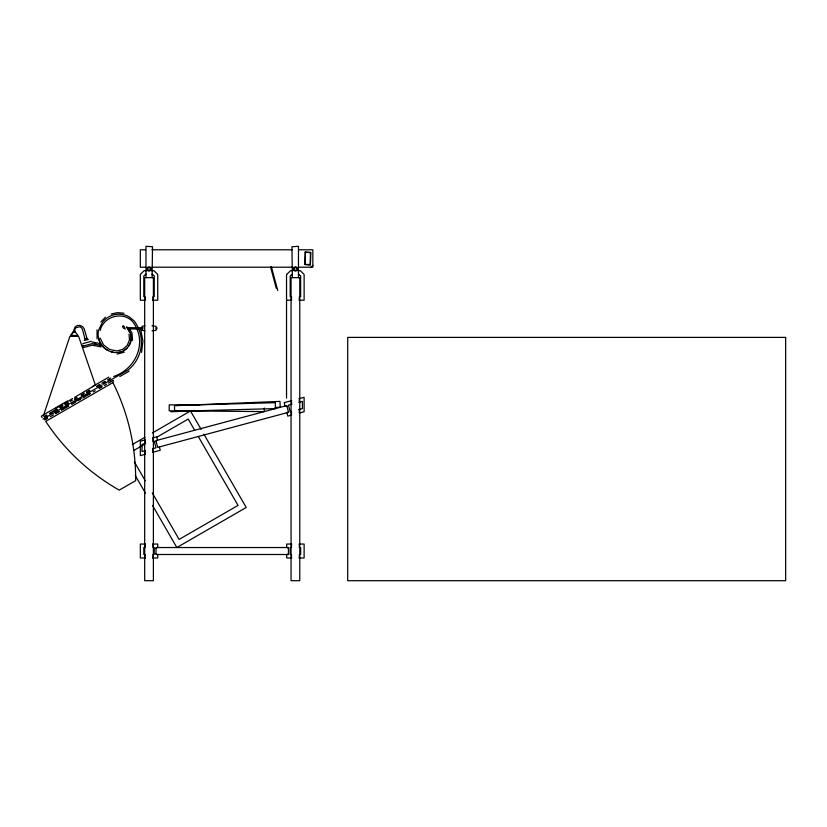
<?xml version="1.0" encoding="UTF-8"?>
<svg xmlns="http://www.w3.org/2000/svg" width="827" height="827" viewBox="0 0 827 827"><rect width="100%" height="100%" fill="white"/><g stroke="black" fill="none" stroke-linecap="round" stroke-linejoin="round"><path stroke-width="1.24" d="M264.34 408.062L264.309 411.598L169.184 410.771L169.235 404.868L199.617 405.137M141.582 352.385L142.937 341.096L140.797 329.932M84.974 338.977L82.597 329.818L81.625 327.895L79.878 326.748L75.815 327.74L74.719 329.653L75.298 331.989L77.934 335.452L70.533 335.493L73.127 331.999L75.04 326.975L77.387 325.456L80.219 325.445L82.772 326.748L84.302 329.105L86.99 338.429M43.397 415.785L69.881 336.362L78.586 336.32L95.394 385.051L74.544 397.373M82.793 345.076L83.527 347.567L92.231 345.19L101.059 346.927L99.343 343.422L92.086 341.996M100.16 330.542C103.478 316.286 123.058 310.735 132.847 321.868C147.826 341.851 136.352 368.821 113.661 376.481M156.107 441.484L156.727 440.419M288.344 411.464L287.724 412.528L158.526 447.149M70.967 335.493L73.231 332.433M100.894 321.93L105.432 317.196M145.552 274.605L145.986 274.171L143.805 275.918L143.805 296.728M152.085 277.655L152.519 246.746L145.986 246.301L145.986 277.655M286.711 274.471L290.494 270.687L292.954 270.687M291.931 274.605L292.365 274.171L290.194 275.918L290.194 296.728M298.464 277.655L298.464 246.301L291.931 246.746L292.365 277.655M311.086 267.204L312.833 265.467M156.003 548.415L156.872 547.536M287.579 554.503L288.447 553.635M54.964 408.952L59.73 406.129M60.681 405.571L62.697 404.382M64.713 403.183L72.6 398.531M67.4 401.033L41.981 415.712L41.35 416.27L42.177 417.521M92.355 386.623L108.792 377.133M44.089 416.498L46.632 415.04M49.63 413.304L56.856 409.127M59.864 407.391L62.924 405.633M64.961 404.455L68.021 402.687M70.212 401.415L72.404 400.154M74.595 398.893L76.787 397.622M81.16 395.099L84.447 393.197M86.566 391.977L89.626 390.21M96.707 386.126L99.716 384.39M101.793 383.19L105.019 381.33M107.789 379.727L110.632 378.084M44.379 416.932L46.912 415.474M49.909 413.738L52.06 412.497M54.127 411.298L57.135 409.572M60.133 407.835L62.17 406.657M65.23 404.889L68.29 403.131M74.854 399.338L77.045 398.076M81.418 395.544L83.61 394.283M86.814 392.432L89.874 390.664M96.955 386.581L99.953 384.844M103.106 383.025L105.256 381.785M108.017 380.193L109.712 379.211M42.973 419.124L102.155 384.958M103.261 384.317L128.216 369.907A35.385 35.385 0 0 0 134.077 320.835L129.301 316.979A20.53 20.53 0 0 0 102.176 322.83L98.578 330.19A18.339 18.308 -39.2 0 0 117.072 352.571A14.793 14.762 19.4 0 0 130.614 333.488L126.634 326.644M44.472 419.485L47.304 417.852M55.347 413.211L58.335 411.484M61.322 409.758L68.434 405.654M71.629 403.803L78.172 400.03M79.268 399.4L81.439 398.138M83.62 396.888L85.801 395.626M86.897 394.996L89.947 393.238M99.013 387.997L101.008 386.85M44.761 419.92L47.594 418.286M50.344 416.705L53.559 414.844M55.626 413.655L59.606 411.35M61.601 410.202L68.703 406.098M71.897 404.258L75.164 402.367M78.431 400.485L80.612 399.224M82.793 397.963L86.06 396.081M87.145 395.451L90.195 393.693M93.234 391.936L95.27 390.768M99.25 388.463L102.238 386.736M104.378 385.506L106.518 384.266M108.43 383.159L110.952 381.702M111.511 381.34L113.144 380.399M119.822 376.533L129.198 371.127M132.299 444.554L144.88 437.287M152.437 432.924L190.489 410.957L201.106 429.337M133.726 450.529L144.849 444.109M157.078 437.049L188.215 419.072L194.603 430.143M84.716 339.049L87.238 338.357M84.22 340.538L88.417 339.39M82.814 343.629L91.208 341.334M83.103 346.099L92.148 343.629L100.46 345.304M117.103 354.111L124.226 352.168M144.994 439.954L140.321 441.204L140.321 455.625L145.314 454.292M153.16 437.762L156.665 436.832L157.564 440.191M291.662 400.661L284.178 402.656L285.077 406.026M299.136 398.655L304.119 397.311L304.119 411.743L299.457 412.993M145.686 443.375L142.037 444.357L142.037 451.563L145.531 450.632M291.941 404.186L288.447 405.127L290.246 411.856M298.919 402.315L302.413 401.384L302.413 408.59L298.764 409.572M152.509 448.761L156.003 447.82L154.204 441.091M152.788 452.286L160.273 450.281L159.373 446.921M291.29 415.185L287.786 416.115L286.886 412.756M111.138 314.022L117.517 312.647L124.029 313.195M175.841 405.654L279.971 401.384L280.208 407.266L275.05 407.484M170.869 411.763L199.576 410.585M73.127 331.999L75.298 331.989M73.727 332.433L75.195 332.423M145.48 249.785L140.321 249.785L140.321 267.204L145.48 267.204M151.91 249.785L292.231 249.785M298.671 249.785L312.833 249.785L312.833 267.204L298.671 267.204M151.91 267.204L292.231 267.204M146.575 270.687L144.105 270.687L140.321 274.471L140.321 300.211L145.304 300.211M151.496 270.687L153.956 270.687L157.74 274.471L157.74 300.211L152.768 300.211M297.875 270.687L300.346 270.687L304.119 274.471L304.119 300.211L299.147 300.211M286.711 300.211L291.683 300.211M144.88 325.817L142.068 326.283L142.068 330.366L144.88 330.831M152.003 325.817L156.003 326.283L156.003 330.366L152.003 330.831M128.113 327.699L143.123 327.699M129.26 328.95L143.061 328.95M145.304 544.052L140.321 544.052L140.321 557.987L145.304 557.987M152.768 544.052L157.74 544.052L157.74 547.536M291.683 544.052L286.711 544.052L286.711 547.536M299.147 544.052L304.119 544.052L304.119 557.987L299.147 557.987M152.768 557.987L157.74 557.987L157.74 554.503M291.683 557.987L286.711 557.987L286.711 554.503M94.536 344.022L96.904 344.487M125.497 328.95C121.197 328.557 122.448 322.892 124.794 327.533M285.925 405.799L286.99 406.419M112.906 380.782L113.588 381.278M298.898 274.605L298.464 274.171L300.646 275.918L300.646 296.728M152.519 274.605L152.085 274.171L154.256 275.918L154.256 296.728M287.579 547.536L288.447 548.415M156.003 553.635L156.872 554.503M128.836 327.626L132.031 333.095L132.547 340.455M128.051 329.435L129.86 332.537M203.938 434.258L246.219 507.478L176.833 547.536L152.499 505.38M198.439 436.78L238.052 505.39L179.108 539.421L152.282 492.944M127.017 327.647L127.451 328.402M134.387 461.952L145.252 480.766M135.204 475.422L145.449 493.171M110.342 380.451L110.735 381.226M100.191 338.119L103.551 344.89L109.578 349.48L117.01 350.937L122.758 349.366L127.224 345.417L129.477 339.907L129.053 333.963M271.401 266.842L277.758 290.556M270.563 267.069L276.239 288.251M288.561 412.301L286.762 405.571L155.879 440.646L157.688 447.376M83.051 345.738L83.165 346.41M97.038 329.818L97.069 338.843M300.646 547.536L300.646 554.503M299.333 296.728L299.333 300.211M299.333 398.604L299.333 402.201M299.333 409.417L299.333 413.024M299.333 544.052L299.333 547.536M299.333 554.503L299.333 557.987M291.497 296.728L291.497 300.211M291.497 400.702L291.497 404.31M291.497 411.515L291.497 415.123M291.497 544.052L291.497 547.536M291.497 554.503L291.497 557.987M290.194 547.536L290.194 554.503M286.535 274.471L286.535 398.128M156.872 327.699L156.872 328.95M154.256 547.536L154.256 554.503M152.954 296.728L152.954 300.211M152.954 437.824L152.954 441.432M152.954 448.637L152.954 452.245M152.954 544.052L152.954 547.536M152.954 554.503L152.954 557.987M145.118 296.728L145.118 300.211M145.118 439.923L145.118 443.53M145.118 450.736L145.118 454.343M145.118 544.052L145.118 547.536M145.118 554.503L145.118 557.987M143.805 547.536L143.805 554.503M113.485 352.25A18.266 18.235 -39.2 0 1 111.128 351.702M107.861 350.369A18.266 18.235 -39.2 0 1 98.651 338.46M127.007 348.033A14.659 14.617 19.4 0 1 123.45 350.72M121.435 351.62A14.659 14.617 19.4 0 1 119.243 352.219M130.749 334.625A14.659 14.617 19.4 0 1 130.935 340.186M130.718 341.262A14.659 14.617 19.4 0 1 129.022 345.417M147.464 267.379L146.824 268.951L147.464 270.512L149.036 271.163L150.597 270.512L151.248 268.951L150.597 267.379L149.036 266.739L147.464 267.379M147.806 267.721L147.806 270.181L150.266 270.181L150.266 267.721L147.806 267.721M293.854 267.379L293.203 268.951L293.854 270.512L295.415 271.163L296.976 270.512L297.627 268.951L296.976 267.379L295.415 266.739L293.854 267.379M294.185 267.721L294.185 270.181L296.645 270.181L296.645 267.721L294.185 267.721M305.235 251.966L304.77 264.557L310.404 265.033L310.869 252.431L305.235 251.966M305.421 252.4L305.204 264.382L310.218 264.588L310.435 252.617L305.421 252.4M112.885 382.601L45.723 421.377C64.268 449.723 89.802 473.395 119.222 490.132L135.68 480.632C135.886 446.776 128.164 412.838 112.885 382.601M275.308 402.687L174.487 405.499L174.652 411.391L275.474 408.579L275.308 402.687M153.388 277.655L144.684 277.655L144.684 580.699L153.388 580.699L153.388 277.655M299.767 277.655L291.063 277.655L291.063 580.699L299.767 580.699L299.767 277.655M785.65 337.395L347.712 337.395L347.712 580.699L785.65 580.699L785.65 337.395M288.447 547.536L156.003 547.536L156.003 554.503L288.447 554.503L288.447 547.536"/></g></svg>
